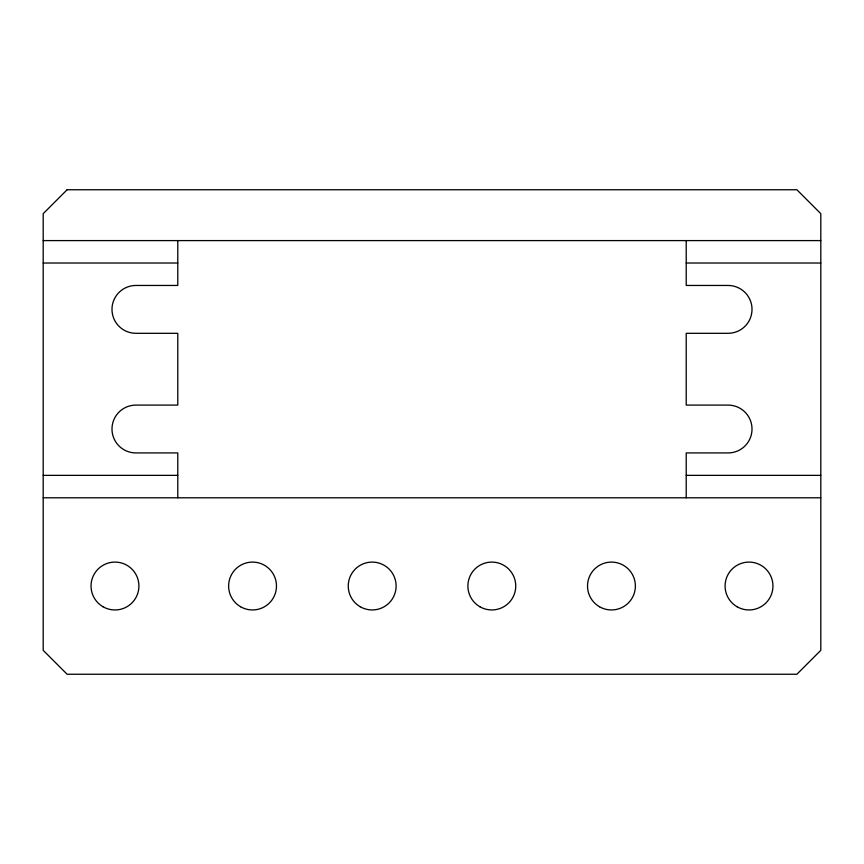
<?xml version="1.0" encoding="UTF-8"?>
<svg xmlns="http://www.w3.org/2000/svg" width="864" height="864" viewBox="0 0 864 864"><rect width="100%" height="100%" fill="white"/><g stroke="black" fill="none" stroke-linecap="round" stroke-linejoin="round"><path stroke-width="1.3" d="M43.2 240.592L820.8 240.592M43.2 263.023L177.79 263.023M686.21 263.023L820.8 263.023M43.2 475.362L177.79 475.362M686.21 475.362L820.8 475.362M43.2 497.794L820.8 497.794M686.21 240.592L686.21 285.455L728.082 285.455A23.922 23.922 0 0 1 752.015 309.377A23.922 23.922 0 0 1 728.082 333.31L686.21 333.31L686.21 405.086L728.082 405.086A23.922 23.922 0 0 1 752.015 429.008A23.922 23.922 0 0 1 728.082 452.93L686.21 452.93L686.21 497.794M177.79 240.592L177.79 285.455L135.918 285.455A23.922 23.922 0 0 0 111.985 309.377A23.922 23.922 0 0 0 135.918 333.31L177.79 333.31L177.79 405.086L135.918 405.086A23.922 23.922 0 0 0 111.985 429.008A23.922 23.922 0 0 0 135.918 452.93L177.79 452.93L177.79 497.794M67.122 189.745L43.2 213.678L43.2 650.322L67.122 674.255L796.878 674.255L820.8 650.322L820.8 213.678L796.878 189.745L67.122 189.745M599.486 606.744A23.922 23.922 0 0 0 635.375 586.03A23.922 23.922 0 0 0 599.486 565.304A23.922 23.922 0 0 0 599.486 606.744M240.592 606.744A23.922 23.922 0 0 0 276.48 586.03A23.922 23.922 0 0 0 240.592 565.304A23.922 23.922 0 0 0 240.592 606.744M103.01 606.744A23.922 23.922 0 0 0 138.91 586.03A23.922 23.922 0 0 0 103.01 565.304A23.922 23.922 0 0 0 103.01 606.744M737.057 606.744A23.922 23.922 0 0 0 772.945 586.03A23.922 23.922 0 0 0 737.057 565.304A23.922 23.922 0 0 0 737.057 606.744M479.855 606.744A23.922 23.922 0 0 0 515.743 586.03A23.922 23.922 0 0 0 479.855 565.304A23.922 23.922 0 0 0 479.855 606.744M360.223 606.744A23.922 23.922 0 0 0 396.112 586.03A23.922 23.922 0 0 0 360.223 565.304A23.922 23.922 0 0 0 360.223 606.744"/></g></svg>
